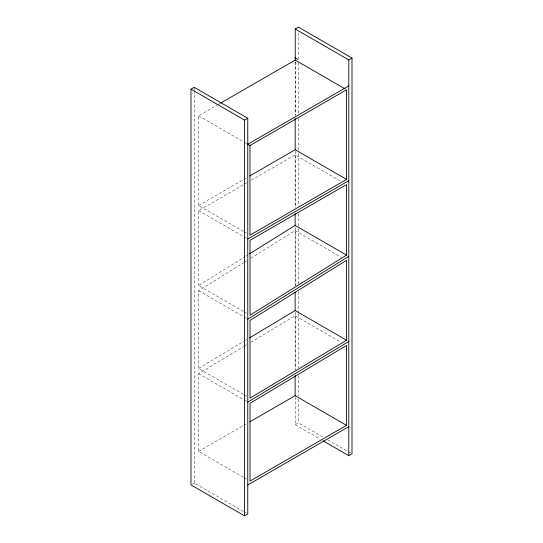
<?xml version="1.0" encoding="UTF-8"?>
<svg xmlns="http://www.w3.org/2000/svg" width="543" height="543" viewBox="0 0 543 543"><rect width="100%" height="100%" fill="white"/><g stroke="black" fill="none" stroke-linecap="round" stroke-linejoin="round"><path stroke-width="0.41" stroke-dasharray="2.71 2.04" d="M194.218 90.593L194.218 483.08L243.366 511.452M194.218 89.778L194.218 87.328M298.446 32.865L298.446 58.583M243.407 311.404L198.609 285.537L245.076 256.588M245.796 256.14L247.221 255.251M243.407 394.333L198.609 368.473L198.609 290.743L243.651 262.683M244.364 262.235L247.221 260.457M250.798 258.23L295.127 230.619L341.391 257.328M198.609 368.473L245.049 340.597M245.775 340.162L247.228 339.294M243.407 477.27L198.609 451.403L198.609 373.672L243.603 346.672M244.33 346.23L247.228 344.493M250.859 342.314L295.127 315.748L340.658 342.036M243.359 231.379L198.562 205.519L198.562 115.842L216.861 105.274M217.587 104.853L219.786 103.584M198.562 205.519L246.868 177.629M198.609 285.537L198.609 210.63L246.868 182.767M251.253 180.235L295.127 154.911L340.658 181.199M198.609 451.403L246.868 423.54M192.29 484.193L194.218 483.08M295.236 396.79L295.236 424.755L298.446 422.902L323.39 437.298M198.562 115.842L243.359 141.703M244.092 142.13L246.298 143.4M244.092 231.807L247.031 233.504M198.609 210.63L243.407 236.497M244.14 236.918L247.079 238.615M244.14 311.825L247.079 313.521M198.609 290.743L243.407 316.603M244.14 317.031L247.079 318.727M327.789 439.844L347.595 451.274M348.328 451.701L351.267 453.391M244.14 394.761L247.079 396.458M295.236 424.755L320.173 439.151M198.609 373.672L243.407 399.533M244.14 399.96L247.079 401.657M244.14 477.691L247.079 479.388M244.099 511.879L246.298 513.149M298.446 62.825L298.446 113.684M298.446 118.774L298.446 150.139M298.446 153.526L298.446 206.082M298.446 213.711L298.446 228.128M298.446 228.976L298.446 284.077M298.446 291.706L298.446 312.897M298.446 313.745L298.446 367.998M298.446 375.627L298.446 395.969M298.446 399.363L298.446 422.902M295.236 62.058L295.236 115.442M295.236 151.035L295.236 207.813M295.236 227.307L295.236 285.774M295.236 312.049L295.236 369.674M295.175 61.753L295.175 115.048M295.127 154.911L295.127 207.786M295.127 230.619L295.127 286.147M295.127 315.748L295.127 369.6"/><path stroke-width="0.81" d="M249.366 253.914L295.127 225.413L295.127 213.664M346.536 255.095L250.018 315.218L250.018 240.311L346.536 184.586L346.536 255.095L295.127 225.413M247.764 319.223L348.782 256.296M249.407 337.984L295.127 310.548L295.127 292.039M346.536 340.23L250.018 398.155L250.018 320.418L346.536 260.294L346.536 340.23L295.127 310.548M247.764 402.105L348.782 341.479M191 89.181L194.218 87.328L247.764 118.245L247.764 513.997L244.554 515.85L191 484.933L191 89.181L244.554 120.098L247.764 118.245M295.236 60.361L295.236 29.003L298.446 27.15L352 58.067L352 453.819L348.782 455.672L323.112 440.848M220.519 103.163L295.175 60.063L345.11 88.896M295.236 29.003L348.782 59.92L352 58.067M247.764 144.248L348.782 85.923M249.97 145.517L346.583 89.744L346.583 179.421L249.97 235.194L249.97 145.517L247.031 143.827M249.794 175.939L295.175 149.739L346.583 179.421M247.764 239.015L348.782 180.69M249.794 421.857L295.127 395.677L346.536 425.359L346.536 345.429L250.018 403.354L250.018 481.084L346.536 425.359M247.764 484.987L348.782 426.662M294.89 57.721L298.1 59.574M348.782 59.92L348.782 455.672M295.175 118.435L295.175 149.739M295.127 375.485L295.127 395.677M244.554 120.098L244.554 515.85"/></g></svg>
